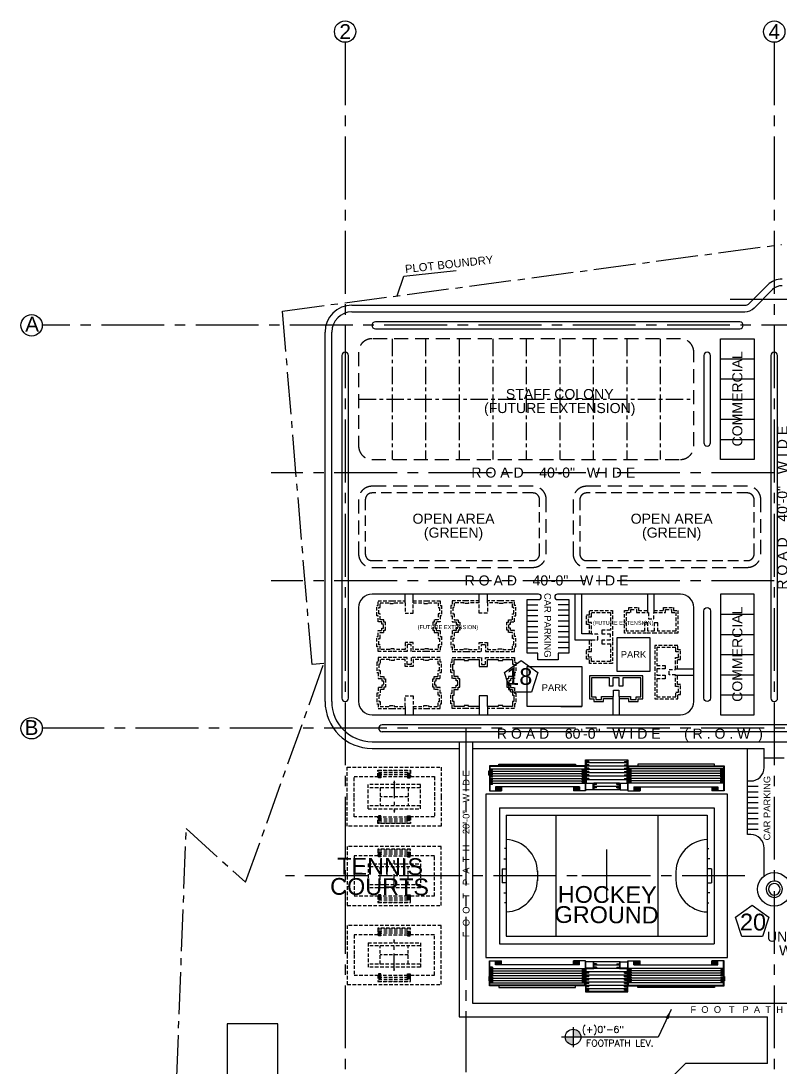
# Model space of a CAD drawing. Header units: inches. Extents: x -2144 to 56079, y -91149 to 36198.
# Drawn here: x -2142 to 11446, y 17478 to 36198 of the extents above; entities that cross this region are included whole.
import ezdxf
from ezdxf.enums import TextEntityAlignment as Align

# ---------------------------------------------------------------- set-up
doc = ezdxf.new("R2010")
doc.units = ezdxf.units.IN
doc.header["$LTSCALE"] = 250
doc.header["$MEASUREMENT"] = 0
for name, pattern in [('CENTER', [2, 1.25, -0.25, 0.25, -0.25]), ('CENTER2', [1.125, 0.75, -0.125, 0.125, -0.125]), ('HIDDEN', [0.375, 0.25, -0.125])]:
    doc.linetypes.add(name, pattern=pattern)
doc.layers.get('0').update_dxf_attribs({"linetype": 'CONTINUOUS'})
for name, color, linetype in [('BOUNDARY', 5, 'CENTER2'), ('BUILDING', 4, 'CONTINUOUS'), ('GRID', 8, 'CENTER2'), ('LEADER', 3, 'CONTINUOUS'), ('LEVEL', 7, 'CONTINUOUS'), ('PARKING', 9, 'CONTINUOUS'), ('PATH', 7, 'CONTINUOUS'), ('PLINTH', 7, 'CONTINUOUS'), ('PLOTS', 9, 'CENTER'), ('ROAD', 2, 'CONTINUOUS'), ('SEAL TEXT', 2, 'CONTINUOUS'), ('TRACK', 8, 'HIDDEN')]:
    doc.layers.add(name, color=color, linetype=linetype)
doc.styles.add('ARIAL', font='arial.ttf')
doc.styles.add('ROMANS', font='romans.shx')
doc.dimstyles.new('SCALE-1800', dxfattribs={"dimtxt": 180, "dimasz": 72, "dimexe": 144, "dimexo": 36, "dimgap": 36, "dimtad": 1, "dimdec": 3, "dimlunit": 4, "dimtxsty": 'ROMANS', "dimblk1": 'DOT', "dimblk2": 'DOT', "dimsah": 1, "dimcen": 6, "dimdle": 36, "dimclrd": 256, "dimclre": 256, "dimclrt": 3, "dimazin": 3, "dimtfac": 0.56, "dimtdec": 3, "dimtmove": 2, "dimatfit": 3, "dimfxl": 36, "dimtzin": 13, "dimlwd": -1, "dimlwe": -1})

# ---------------------------------------------------------------- blocks, each defined once
blk = doc.blocks.new('_DOT')
at = {"color": 0, "linetype": 'ByBlock'}
blk.add_line((-0.5, 0), (-1, 0), dxfattribs=at)
at = {"color": 0, "linetype": 'ByBlock', "const_width": 0.5}
blk.add_lwpolyline([(-0.25, 0, 1), (0.25, 0, 1)], format="xyb", close=True, dxfattribs=at)
blk = doc.blocks.new('HOCKEY GROUND')
at = {"layer": 'BUILDING', "color": 9}
for p, q in [((-1921, 1219, 0), (-1921, -1220, 0)), ((-1921, 1219, 0), (1921, 1219, 0)), ((1921, 1219, 0), (1921, -1220, 0)), ((-1798, 1082, 0), (-1798, -1083, 0)), ((-1798, 1082, 0), (1800, 1082, 0)), ((-913, 1082, 0), (-913, -1083, 0)), ((913, 1082, 0), (913, -1083, 0)), ((1800, 1082, 0), (1800, -1083, 0)), ((-1792, 486, 0), (-1828, 486, 0)), ((0, -413, 0), (0, 472, 0)), ((1794, 486, 0), (1830, 486, 0)), ((-1843, 306, 0), (-1792, 306, 0)), ((1845, 306, 0), (1794, 306, 0)), ((-1873, 126, 0), (-1873, -126, 0)), ((-1873, 126, 0), (-1792, 126, 0)), ((-1238, 89, 0), (-1238, -89, 0)), ((443, 0), (-443, 0)), ((1238, 89, 0), (1238, -89, 0)), ((1875, 126, 0), (1794, 126, 0)), ((1875, 126, 0), (1875, -126, 0)), ((-1828, -126, 0), (-1873, -126, 0)), ((-1792, -126, 0), (-1828, -126, 0)), ((1794, -126, 0), (1830, -126, 0)), ((1830, -126, 0), (1875, -126, 0)), ((-1843, -306, 0), (-1792, -306, 0)), ((1845, -306, 0), (1794, -306, 0)), ((-1792, -486, 0), (-1828, -486, 0)), ((1794, -486, 0), (1830, -486, 0)), ((-1798, -1083, 0), (1800, -1083, 0)), ((-1921, -1220, 0), (1921, -1220, 0))]:
    blk.add_line(p, q, dxfattribs=at)
for centre, radius, start, end in [((-1826, 60, 0), 588, 1.1645, 87.2238), ((1828, 58, 0), 590, 92.7337, 178.6246), ((-1826, -60, 0), 588, 272.7762, 358.8355), ((1828, -58, 0), 590, 181.3754, 267.2663)]:
    blk.add_arc(centre, radius, start, end, dxfattribs=at)
blk = doc.blocks.new('PAVLION')
at = {"layer": 'BUILDING', "color": 3}
for p, q in [((-2100, 21, 0), (-2091, 21, 0)), ((2100, 21, 0), (2091, 21, 0)), ((2091, -416, 0), (2091, 21, 0)), ((2100, -425, 0), (2100, 21, 0)), ((-389, -120, 0), (-380, -120, 0)), ((-389, -416, 0), (-389, -120, 0)), ((-380, -425, 0), (-380, -120, 0)), ((389, -120, 0), (380, -120, 0)), ((380, -425, 0), (380, -120, 0)), ((389, -416, 0), (389, -120, 0)), ((380, -425, 0), (2100, -425, 0)), ((389, -416, 0), (2091, -416, 0))]:
    blk.add_line(p, q, dxfattribs=at)
at = {"layer": 'BUILDING', "color": 7}
for p, q in [((-2091, 21, 0), (-1884, 21, 0)), ((-380, 21, 0), (-596, 21, 0)), ((-380, -120, 0), (-380, 21, 0)), ((231, 0), (-231, 0)), ((380, 21, 0), (596, 21, 0)), ((380, -120, 0), (380, 21, 0)), ((2091, 21, 0), (1884, 21, 0)), ((-2043, -96, 0), (-2091, -96, 0)), ((-2043, -108, 0), (-2091, -108, 0)), ((-2091, -120, 0), (-389, -120, 0)), ((-2043, -138, 0), (-2091, -138, 0)), ((-2043, -150, 0), (-2091, -150, 0)), ((-2091, -162, 0), (-389, -162, 0)), ((-2043, -180, 0), (-2091, -180, 0)), ((-2043, -96, 0), (-2043, -120, 0)), ((-2043, -138, 0), (-2043, -162, 0)), ((-2043, -180, 0), (-2043, -204, 0)), ((-488, -51, 0), (-1992, -51, 0)), ((-437, -138, 0), (-437, -162, 0)), ((-437, -138, 0), (-389, -138, 0)), ((-437, -150, 0), (-389, -150, 0)), ((-437, -180, 0), (-437, -204, 0)), ((-437, -180, 0), (-389, -180, 0)), ((369, -180), (-369, -180)), ((-321, -204), (-321, -180)), ((-183, -36), (-231, -36)), ((-183, -48), (-231, -48)), ((231, -60), (-231, -60)), ((-183, -96, 0), (-231, -96, 0)), ((-183, -108, 0), (-231, -108, 0)), ((231, -120), (-231, -120)), ((-183, -36), (-183, -60)), ((-183, -96, 0), (-183, -120, 0)), ((183, -36), (231, -36)), ((183, -36), (183, -60)), ((183, -48), (231, -48)), ((183, -96, 0), (231, -96, 0)), ((183, -96, 0), (183, -120, 0)), ((183, -108, 0), (231, -108, 0)), ((321, -204), (321, -180)), ((2091, -120, 0), (389, -120, 0)), ((437, -138, 0), (389, -138, 0)), ((437, -150, 0), (389, -150, 0)), ((2091, -162, 0), (389, -162, 0)), ((437, -180, 0), (389, -180, 0)), ((437, -138, 0), (437, -162, 0)), ((437, -180, 0), (437, -204, 0)), ((488, -51, 0), (1992, -51, 0)), ((2043, -138, 0), (2043, -162, 0)), ((2043, -138, 0), (2091, -138, 0)), ((2043, -150, 0), (2091, -150, 0)), ((2043, -180, 0), (2043, -204, 0)), ((2043, -180, 0), (2091, -180, 0)), ((-2043, -192, 0), (-2091, -192, 0)), ((-2091, -204, 0), (-389, -204, 0)), ((-2043, -222, 0), (-2091, -222, 0)), ((-2043, -234, 0), (-2091, -234, 0)), ((-2091, -246, 0), (-389, -246, 0)), ((-2043, -264, 0), (-2091, -264, 0)), ((-2043, -276, 0), (-2091, -276, 0)), ((-2091, -288, 0), (-389, -288, 0)), ((-2043, -306, 0), (-2091, -306, 0)), ((-2043, -318, 0), (-2091, -318, 0)), ((-2091, -330, 0), (-389, -330, 0)), ((-2043, -348, 0), (-2091, -348, 0)), ((-2043, -360, 0), (-2091, -360, 0)), ((-2091, -372, 0), (-389, -372, 0)), ((-2043, -222, 0), (-2043, -246, 0)), ((-2043, -264, 0), (-2043, -288, 0)), ((-2043, -306, 0), (-2043, -330, 0)), ((-2043, -348, 0), (-2043, -372, 0)), ((-437, -192, 0), (-389, -192, 0)), ((-437, -222, 0), (-437, -246, 0)), ((-437, -222, 0), (-389, -222, 0)), ((-437, -234, 0), (-389, -234, 0)), ((-437, -264, 0), (-437, -288, 0)), ((-437, -264, 0), (-389, -264, 0)), ((-437, -276, 0), (-389, -276, 0)), ((-437, -306, 0), (-437, -330, 0)), ((-437, -306, 0), (-389, -306, 0)), ((-437, -318, 0), (-389, -318, 0)), ((-437, -348, 0), (-437, -372, 0)), ((-437, -348, 0), (-389, -348, 0)), ((-437, -360, 0), (-389, -360, 0)), ((-321, -192), (-369, -192)), ((-321, -204), (-369, -204)), ((369, -240), (-369, -240)), ((-321, -252), (-369, -252)), ((-321, -264), (-369, -264)), ((369, -300), (-369, -300)), ((-321, -312), (-369, -312)), ((-321, -324), (-369, -324)), ((369, -360), (-369, -360)), ((-321, -372), (-369, -372)), ((-321, -264), (-321, -240)), ((-321, -324), (-321, -300)), ((-321, -384), (-321, -360)), ((321, -192), (369, -192)), ((321, -204), (369, -204)), ((321, -264), (321, -240)), ((321, -252), (369, -252)), ((321, -264), (369, -264)), ((321, -324), (321, -300)), ((321, -312), (369, -312)), ((321, -324), (369, -324)), ((321, -384), (321, -360)), ((321, -372), (369, -372)), ((437, -192, 0), (389, -192, 0)), ((2091, -204, 0), (389, -204, 0)), ((437, -222, 0), (389, -222, 0)), ((437, -234, 0), (389, -234, 0)), ((2091, -246, 0), (389, -246, 0)), ((437, -264, 0), (389, -264, 0)), ((437, -276, 0), (389, -276, 0)), ((2091, -288, 0), (389, -288, 0)), ((437, -306, 0), (389, -306, 0)), ((437, -318, 0), (389, -318, 0)), ((2091, -330, 0), (389, -330, 0)), ((437, -348, 0), (389, -348, 0)), ((437, -360, 0), (389, -360, 0)), ((2091, -372, 0), (389, -372, 0)), ((437, -222, 0), (437, -246, 0)), ((437, -264, 0), (437, -288, 0)), ((437, -306, 0), (437, -330, 0)), ((437, -348, 0), (437, -372, 0)), ((2043, -192, 0), (2091, -192, 0)), ((2043, -222, 0), (2043, -246, 0)), ((2043, -222, 0), (2091, -222, 0)), ((2043, -234, 0), (2091, -234, 0)), ((2043, -264, 0), (2043, -288, 0)), ((2043, -264, 0), (2091, -264, 0)), ((2043, -276, 0), (2091, -276, 0)), ((2043, -306, 0), (2043, -330, 0)), ((2043, -306, 0), (2091, -306, 0)), ((2043, -318, 0), (2091, -318, 0)), ((2043, -348, 0), (2043, -372, 0)), ((2043, -348, 0), (2091, -348, 0)), ((2043, -360, 0), (2091, -360, 0)), ((-321, -384), (-369, -384)), ((369, -420), (-369, -420)), ((-321, -432), (-369, -432)), ((-321, -444), (-369, -444)), ((369, -480), (-369, -480)), ((-321, -492), (-369, -492)), ((-321, -504), (-369, -504)), ((-321, -444), (-321, -420)), ((-321, -504), (-321, -480)), ((321, -384), (369, -384)), ((321, -444), (321, -420)), ((321, -432), (369, -432)), ((321, -444), (369, -444)), ((321, -504), (321, -480)), ((321, -492), (369, -492)), ((321, -504), (369, -504))]:
    blk.add_line(p, q, dxfattribs=at)
at = {"layer": 'BUILDING', "color": 9}
for p, q in [((-1992, -51, 0), (-1992, 21, 0)), ((-1980, -51, 0), (-1980, 21, 0)), ((-1968, -51, 0), (-1968, 21, 0)), ((-1968, -51, 0), (-1968, 21, 0)), ((-1956, -51, 0), (-1956, 21, 0)), ((-1944, -51, 0), (-1944, 21, 0)), ((-1932, -51, 0), (-1932, 21, 0)), ((-1920, -51, 0), (-1920, 21, 0)), ((-1908, -51, 0), (-1908, 21, 0)), ((-1896, -51, 0), (-1896, 21, 0)), ((-1884, -51, 0), (-1884, 21, 0)), ((-596, -51, 0), (-596, 21, 0)), ((-584, -51, 0), (-584, 21, 0)), ((-572, -51, 0), (-572, 21, 0)), ((-560, -51, 0), (-560, 21, 0)), ((-548, -51, 0), (-548, 21, 0)), ((-536, -51, 0), (-536, 21, 0)), ((-524, -51, 0), (-524, 21, 0)), ((-512, -51, 0), (-512, 21, 0)), ((-500, -51, 0), (-500, 21, 0)), ((-488, -51, 0), (-488, 21, 0)), ((488, -51, 0), (488, 21, 0)), ((500, -51, 0), (500, 21, 0)), ((512, -51, 0), (512, 21, 0)), ((524, -51, 0), (524, 21, 0)), ((536, -51, 0), (536, 21, 0)), ((548, -51, 0), (548, 21, 0)), ((560, -51, 0), (560, 21, 0)), ((572, -51, 0), (572, 21, 0)), ((584, -51, 0), (584, 21, 0)), ((596, -51, 0), (596, 21, 0)), ((1884, -51, 0), (1884, 21, 0)), ((1896, -51, 0), (1896, 21, 0)), ((1908, -51, 0), (1908, 21, 0)), ((1920, -51, 0), (1920, 21, 0)), ((1932, -51, 0), (1932, 21, 0)), ((1944, -51, 0), (1944, 21, 0)), ((1956, -51, 0), (1956, 21, 0)), ((1968, -51, 0), (1968, 21, 0)), ((1968, -51, 0), (1968, 21, 0)), ((1980, -51, 0), (1980, 21, 0)), ((1992, -51, 0), (1992, 21, 0))]:
    blk.add_line(p, q, dxfattribs=at)
at = {"layer": 'BUILDING', "color": 2}
for p, q in [((-2109, -263, 0), (-2100, -263, 0)), ((-2109, -263, 0), (-2109, -341, 0)), ((-2109, -341, 0), (-2100, -341, 0)), ((2109, -263, 0), (2100, -263, 0)), ((2109, -341, 0), (2100, -341, 0)), ((2109, -263, 0), (2109, -341, 0))]:
    blk.add_line(p, q, dxfattribs=at)
at = {"layer": 'BUILDING', "color": 3, "elevation": 0}
for points in [[(-380, -425), (-2100, -425), (-2100, 21)], [(-389, -416), (-2091, -416), (-2091, 21)], [(-378, -111), (-378, -372)], [(378, -416), (378, -111)]]:
    blk.add_lwpolyline(points, dxfattribs=at)
at = {"layer": 'BUILDING', "color": 9, "const_width": 1.5, "elevation": 0}
for points in [[(-2091, 18), (-1881, 18)], [(-383, -120), (-383, 18), (-599, 18)], [(383, -120), (383, 18), (599, 18)], [(2091, 18), (1881, 18)], [(-599, -48), (-485, -48), (-485, -54), (-1995, -54), (-1995, -48), (-1881, -48)], [(-231, -3), (231, -3)], [(599, -48), (485, -48), (485, -54), (1995, -54), (1995, -48), (1881, -48)]]:
    blk.add_lwpolyline(points, dxfattribs=at)
at = {"layer": 'BUILDING', "color": 3, "elevation": 0}
blk.add_lwpolyline([(369, -527), (-369, -527), (-369, -120), (-231, -120), (-231, 0), (-240, 0), (-240, -111), (-378, -111), (-378, -536), (378, -536), (378, -111), (240, -111), (240, 0), (231, 0), (231, -120), (369, -120)], close=True, dxfattribs=at)
at = {"layer": 'BUILDING', "color": 2, "elevation": 0}
for points in [[(-240, 0), (-378, 0), (-378, -111)], [(240, 0), (378, 0), (378, -111)]]:
    blk.add_lwpolyline(points, dxfattribs=at)
at = {"layer": 'BUILDING', "color": 6, "elevation": 0}
for points in [[(-1931, -425), (-1931, -458), (-559, -458), (-559, -425)], [(1930, -425), (1930, -458), (558, -458), (558, -425)]]:
    blk.add_lwpolyline(points, dxfattribs=at)
blk = doc.blocks.new('TENNIS COURT')
for p, q in [((-360, 548), (-360, 1132)), ((-162, 1308), (-162, 372)), ((162, 1308), (162, 372)), ((360, 548), (360, 1132)), ((-360, 1123), (-468, 1123)), ((-468, 557), (-468, 1123)), ((-432, 557), (-432, 1123)), ((-422, 1080), (-422, 1123)), ((-396, 1080), (-396, 1123)), ((-396, 1080), (-396, 1123)), ((-396, 557), (-396, 1123)), ((-386, 1080), (-386, 1123)), ((-360, 1080), (-360, 1123)), ((-360, 1080), (-360, 1123)), ((-350, 1080), (-350, 1123)), ((0, 1092), (0, 588)), ((350, 1080), (350, 1123)), ((360, 1080), (360, 1123)), ((360, 1123), (468, 1123)), ((360, 1080), (360, 1123)), ((386, 1080), (386, 1123)), ((396, 1080), (396, 1123)), ((396, 1080), (396, 1123)), ((396, 557), (396, 1123)), ((422, 1080), (422, 1123)), ((432, 557), (432, 1123)), ((468, 557), (468, 1123)), ((-422, 600), (-422, 557)), ((-396, 600), (-396, 557)), ((-396, 600), (-396, 557)), ((-386, 600), (-386, 557)), ((-360, 600), (-360, 557)), ((-360, 600), (-360, 557)), ((-350, 600), (-350, 557)), ((350, 600), (350, 557)), ((360, 600), (360, 557)), ((360, 600), (360, 557)), ((386, 600), (386, 557)), ((396, 600), (396, 557)), ((396, 600), (396, 557)), ((422, 600), (422, 557)), ((-360, 557), (-468, 557)), ((360, 557), (468, 557)), ((-216, 372), (216, 372))]:
    blk.add_line(p, q)
for points in [[(0, 1680), (-528, 1680), (-528, 0), (0, 0), (528, 0), (528, 1680), (0, 1680)], [(0, 120), (360, 120), (360, 548), (477, 548), (477, 1132), (360, 1132), (360, 1560), (0, 1560), (-360, 1560), (-360, 1132), (-477, 1132), (-477, 548), (-360, 548), (-360, 120), (0, 120)], [(-216, 372), (-216, 1308), (216, 1308), (216, 372)], [(-432, 1080), (-412, 1080), (-412, 1123)], [(-396, 1080), (-376, 1080), (-376, 1123)], [(-360, 1080), (-340, 1080), (-340, 1123), (-360, 1123)], [(162, 1092), (-162, 1092)], [(360, 1080), (340, 1080), (340, 1123), (360, 1123)], [(396, 1080), (376, 1080), (376, 1123)], [(432, 1080), (412, 1080), (412, 1123)], [(-432, 600), (-412, 600), (-412, 557)], [(-396, 600), (-376, 600), (-376, 557)], [(-360, 600), (-340, 600), (-340, 557), (-360, 557)], [(162, 588), (-162, 588)], [(360, 600), (340, 600), (340, 557), (360, 557)], [(396, 600), (376, 600), (376, 557)], [(432, 600), (412, 600), (412, 557)]]:
    blk.add_lwpolyline(points)
at = {"linetype": 'CENTER'}
blk.add_lwpolyline([(285, 840), (-280, 840)], dxfattribs=at)
for points in [[(-247, 840, 1), (-257, 840, 1)], [(247, 840, -1), (257, 840, -1)]]:
    blk.add_lwpolyline(points, format="xyb", close=True)

msp = doc.modelspace()

# ---------------------------------------------------------------- hatches: boundary and pattern name
at = {"layer": 'LEVEL'}
h = msp.add_hatch(color=256, dxfattribs=at)
h.paths.add_polyline_path([(7880, 18015, 0.414214), (7741, 18154), (7741, 18015)])
h.paths.add_polyline_path([(7741, 18015), (7602, 18015, 0.414214), (7741, 17877)])

# ---------------------------------------------------------------- linework, layer by layer
at = {"layer": 'BOUNDARY', "ltscale": 4}
for p, q in [((2540, 31005), (11473, 32198)), ((3068, 24679), (2540, 31005)), ((1880, 20785), (3280, 24699)), ((3280, 24699), (3068, 24679)), ((0, 439), (817, 21746)), ((817, 21746), (1880, 20785))]:
    msp.add_line(p, q, dxfattribs=at)
at = {"layer": 'BUILDING', "color": 7}
for p, q in [((10382, 30151), (10982, 30151)), ((10382, 29791), (10982, 29791)), ((10382, 29431), (10982, 29431)), ((10382, 29071), (10982, 29071)), ((10382, 28711), (10982, 28711)), ((10382, 25580), (10982, 25580)), ((10382, 25220), (10982, 25220)), ((10382, 24860), (10982, 24860)), ((10382, 24500), (10982, 24500)), ((10382, 24140), (10982, 24140))]:
    msp.add_line(p, q, dxfattribs=at)
at = {"layer": 'BUILDING'}
for points in [[(10982, 30511), (10982, 28351), (10382, 28351), (10382, 30511)], [(10982, 23780), (10982, 25940), (10382, 25940), (10382, 23780)]]:
    msp.add_lwpolyline(points, close=True, dxfattribs=at)
at = {"layer": 'BUILDING', "color": 9, "linetype": 'HIDDEN', "lineweight": -3}
for points in [[(5327, 24950), (5153, 24950), (5153, 24965), (5072, 24965), (5072, 24950), (4878, 24950), (4878, 25075), (4734, 25075), (4734, 24950), (4541, 24950), (4541, 24965), (4460, 24965), (4460, 24950), (4286, 24950), (4286, 25034), (4262, 25034), (4262, 25148), (4286, 25148), (4286, 25253), (4356, 25253), (4356, 25295), (4383, 25295), (4383, 25442), (4356, 25442), (4356, 25484), (4286, 25484), (4286, 25589), (4262, 25589), (4262, 25703), (4286, 25703), (4286, 25787), (4460, 25787), (4460, 25772), (4541, 25772), (4541, 25787), (4734, 25787), (4734, 25598), (4878, 25598), (4878, 25787), (5072, 25787), (5072, 25772), (5153, 25772), (5153, 25787), (5327, 25787), (5327, 25703), (5351, 25703), (5351, 25589), (5327, 25589), (5327, 25484), (5256, 25484), (5256, 25442), (5229, 25442), (5229, 25295), (5256, 25295), (5256, 25253), (5327, 25253), (5327, 25148), (5351, 25148), (5351, 25034), (5327, 25034)], [(5615, 24950), (5789, 24950), (5789, 24965), (5870, 24965), (5870, 24950), (6063, 24950), (6063, 25075), (6207, 25075), (6207, 24950), (6401, 24950), (6401, 24965), (6482, 24965), (6482, 24950), (6656, 24950), (6656, 25034), (6680, 25034), (6680, 25148), (6656, 25148), (6656, 25253), (6585, 25253), (6585, 25295), (6558, 25295), (6558, 25442), (6585, 25442), (6585, 25484), (6656, 25484), (6656, 25589), (6680, 25589), (6680, 25703), (6656, 25703), (6656, 25787), (6482, 25787), (6482, 25772), (6401, 25772), (6401, 25787), (6207, 25787), (6207, 25598), (6063, 25598), (6063, 25787), (5870, 25787), (5870, 25772), (5789, 25772), (5789, 25787), (5615, 25787), (5615, 25703), (5591, 25703), (5591, 25589), (5615, 25589), (5615, 25484), (5685, 25484), (5685, 25442), (5712, 25442), (5712, 25295), (5685, 25295), (5685, 25253), (5615, 25253), (5615, 25148), (5591, 25148), (5591, 25034), (5615, 25034)], [(8696, 25615), (8774, 25615), (8774, 25667), (8876, 25667), (8876, 25612), (9089, 25612), (9089, 25498), (9185, 25498), (9185, 25612), (9398, 25612), (9398, 25667), (9500, 25667), (9500, 25615), (9578, 25615), (9578, 25276), (9257, 25276), (9257, 25429), (9194, 25429), (9194, 25279), (9080, 25279), (9080, 25429), (9017, 25429), (9017, 25276), (8696, 25276)], [(8069, 24733), (8069, 24811), (8016, 24811), (8016, 24913), (8072, 24913), (8072, 25126), (8186, 25126), (8186, 25222), (8072, 25222), (8072, 25435), (8016, 25435), (8016, 25537), (8069, 25537), (8069, 25615), (8408, 25615), (8408, 25294), (8255, 25294), (8255, 25231), (8405, 25231), (8405, 25117), (8255, 25117), (8255, 25054), (8408, 25054), (8408, 24733)], [(9578, 24106), (9578, 24184), (9630, 24184), (9630, 24286), (9575, 24286), (9575, 24499), (9461, 24499), (9461, 24595), (9575, 24595), (9575, 24808), (9630, 24808), (9630, 24910), (9578, 24910), (9578, 24988), (9239, 24988), (9239, 24667), (9392, 24667), (9392, 24604), (9242, 24604), (9242, 24490), (9392, 24490), (9392, 24427), (9239, 24427), (9239, 24106)], [(5327, 24770), (5153, 24770), (5153, 24755), (5072, 24755), (5072, 24770), (4878, 24770), (4878, 24646), (4734, 24646), (4734, 24770), (4541, 24770), (4541, 24755), (4460, 24755), (4460, 24770), (4286, 24770), (4286, 24686), (4262, 24686), (4262, 24572), (4286, 24572), (4286, 24467), (4356, 24467), (4356, 24425), (4383, 24425), (4383, 24278), (4356, 24278), (4356, 24236), (4286, 24236), (4286, 24131), (4262, 24131), (4262, 24017), (4286, 24017), (4286, 23933), (4460, 23933), (4460, 23948), (4541, 23948), (4541, 23933), (4734, 23933), (4734, 24122), (4878, 24122), (4878, 23933), (5072, 23933), (5072, 23948), (5153, 23948), (5153, 23933), (5327, 23933), (5327, 24017), (5351, 24017), (5351, 24131), (5327, 24131), (5327, 24236), (5256, 24236), (5256, 24278), (5229, 24278), (5229, 24425), (5256, 24425), (5256, 24467), (5327, 24467), (5327, 24572), (5351, 24572), (5351, 24686), (5327, 24686)]]:
    msp.add_lwpolyline(points, close=True, dxfattribs=at)
at = {"layer": 'BUILDING', "lineweight": -3}
for points in [[(5615, 24770), (5789, 24770), (5789, 24755), (5870, 24755), (5870, 24770), (6063, 24770), (6063, 24646), (6207, 24646), (6207, 24770), (6401, 24770), (6401, 24755), (6482, 24755), (6482, 24770), (6656, 24770), (6656, 24686), (6680, 24686), (6680, 24572), (6656, 24572), (6656, 24467), (6585, 24467), (6585, 24425), (6558, 24425), (6558, 24278), (6585, 24278), (6585, 24236), (6656, 24236), (6656, 24131), (6680, 24131), (6680, 24017), (6656, 24017), (6656, 23933), (6482, 23933), (6482, 23948), (6401, 23948), (6401, 23933), (6207, 23933), (6207, 24122), (6063, 24122), (6063, 23933), (5870, 23933), (5870, 23948), (5789, 23948), (5789, 23933), (5615, 23933), (5615, 24017), (5591, 24017), (5591, 24131), (5615, 24131), (5615, 24236), (5685, 24236), (5685, 24278), (5712, 24278), (5712, 24425), (5685, 24425), (5685, 24467), (5615, 24467), (5615, 24572), (5591, 24572), (5591, 24686), (5615, 24686)], [(8069, 24106), (8147, 24106), (8147, 24053), (8249, 24053), (8249, 24109), (8462, 24109), (8462, 24223), (8558, 24223), (8558, 24109), (8771, 24109), (8771, 24053), (8873, 24053), (8873, 24106), (8951, 24106), (8951, 24445), (8630, 24445), (8630, 24292), (8567, 24292), (8567, 24442), (8453, 24442), (8453, 24292), (8390, 24292), (8390, 24445), (8069, 24445)]]:
    msp.add_lwpolyline(points, close=True, dxfattribs=at)
at = {"layer": 'BUILDING', "color": 2}
msp.add_lwpolyline([(6182, 19441), (10504, 19441), (10504, 22360), (6182, 22360)], close=True, dxfattribs=at)
at = {"layer": 'BUILDING', "color": 6}
msp.add_lwpolyline([(1550, 16700), (2457, 16700), (2457, 18252), (1550, 18252)], close=True, dxfattribs=at)
at = {"layer": 'BUILDING'}
msp.add_circle((11342, 20660), 300, dxfattribs=at)
msp.add_arc((11342, 20660), 104, 2.8172, 2.4915, dxfattribs=at)
at = {"layer": 'GRID', "ltscale": 6}
for p, q in [((3661, 35816), (3661, -1350)), ((11342, 35816), (11342, -1350)), ((10553, 31220), (18051, 31220)), ((12236, 30751), (-1761, 30751)), ((11342, 28111), (2336, 28111)), ((11342, 26180), (2336, 26180)), ((39846, 23540), (-1761, 23540)), ((5822, 23540), (5822, 17385)), ((10816, 20900), (2596, 20900))]:
    msp.add_line(p, q, dxfattribs=at)
at = {"layer": 'LEADER'}
for points in [[(6629, 24188), (6516, 24536), (6812, 24751), (7108, 24536), (6995, 24188)], [(10764, 19815), (10651, 20163), (10947, 20378), (11243, 20163), (11130, 19815)]]:
    msp.add_lwpolyline(points, close=True, dxfattribs=at)
at = {"layer": 'LEVEL'}
msp.add_line((7741, 18194), (7741, 17837), dxfattribs=at)
msp.add_circle((7741, 18015), 139, dxfattribs=at)
at = {"layer": 'PARKING'}
for p, q in [((6920, 25748), (7112, 25748)), ((6920, 25652), (7112, 25652)), ((7664, 25748), (7472, 25748)), ((7664, 25652), (7472, 25652)), ((6920, 25556), (7112, 25556)), ((6920, 25460), (7112, 25460)), ((7664, 25556), (7472, 25556)), ((7664, 25460), (7472, 25460)), ((6920, 25364), (7112, 25364)), ((7664, 25364), (7472, 25364)), ((6920, 25268), (7112, 25268)), ((6920, 25172), (7112, 25172)), ((7664, 25268), (7472, 25268)), ((7664, 25172), (7472, 25172)), ((6920, 25076), (7112, 25076)), ((6920, 24980), (7112, 24980)), ((7664, 25076), (7472, 25076)), ((7664, 24980), (7472, 24980)), ((10862, 22502), (11054, 22502)), ((10862, 22406), (11054, 22406)), ((10862, 22310), (11054, 22310)), ((10862, 22214), (11054, 22214)), ((10862, 22118), (11054, 22118)), ((10862, 22022), (11054, 22022)), ((10862, 21926), (11054, 21926)), ((10862, 21830), (11054, 21830)), ((10862, 21734), (11054, 21734))]:
    msp.add_line(p, q, dxfattribs=at)
at = {"layer": 'PATH'}
for p, q in [((10899, 31146), (11228, 31475)), ((3782, 31111), (10814, 31111)), ((3302, 24020), (3302, 30631)), ((7776, 25118), (7776, 25940)), ((7896, 25229), (7896, 25940)), ((7520, 23933), (7896, 23933)), ((5702, 23300), (5702, 18380)), ((5942, 23300), (5942, 18620)), ((4142, 23180), (5702, 23180)), ((5942, 23180), (11162, 23180)), ((11162, 23009), (11522, 23009)), ((5942, 18620), (16682, 18620)), ((5702, 18380), (11222, 18380)), ((11222, 17540), (11222, 18380))]:
    msp.add_line(p, q, dxfattribs=at)
at = {"layer": 'PATH', "color": 8, "linetype": 'HIDDEN', "ltscale": 3}
for points in [[(4142, 26540), (7022, 26540, 0.414214), (7142, 26660), (7142, 27631, 0.414214), (7022, 27751), (4142, 27751, 0.414214), (4022, 27631), (4022, 26660, 0.414214)], [(10862, 27751), (7982, 27751, 0.414214), (7862, 27631), (7862, 26660, 0.414214), (7982, 26540), (10862, 26540, 0.414214), (10982, 26660), (10982, 27631, 0.414214)]]:
    msp.add_lwpolyline(points, format="xyb", close=True, dxfattribs=at)
at = {"layer": 'PATH'}
for points in [[(8523, 24560), (9123, 24560), (9123, 25160), (8523, 25160)], [(6920, 24644), (7640, 24644), (7640, 24644), (7896, 24644), (7896, 23933), (6920, 23933)]]:
    msp.add_lwpolyline(points, close=True, dxfattribs=at)
for points in [[(11162, 20900), (11162, 21398, 0.414214), (10922, 21638), (10862, 21638), (10862, 23180)], [(10862, 22598), (10922, 22598, 0.414214), (11162, 22838), (11162, 23180)]]:
    msp.add_lwpolyline(points, format="xyb", dxfattribs=at)
msp.add_lwpolyline([(11222, 17540), (9751, 17540), (7502, 15291), (7502, 12110), (9751, 9860), (11342, 9860)], dxfattribs=at)
for centre, radius, start, end in [((11482, 31220), 360, 90, 135), ((3782, 30631), 480, 90, 180), ((10814, 31231), 120, 270, 315), ((4142, 24020), 840, 180, 270), ((11342, 20660), 146, 2.8172, 2.4915)]:
    msp.add_arc(centre, radius, start, end, dxfattribs=at)
at = {"layer": 'PLINTH', "lineweight": -3}
for p, q in [((4734, 25787), (4734, 25940)), ((4878, 25787), (4878, 25940)), ((6063, 25787), (6063, 25940)), ((6207, 25787), (6207, 25940)), ((4734, 23933), (4734, 23780)), ((4878, 23933), (4878, 23780)), ((6063, 23933), (6063, 23780)), ((6207, 23933), (6207, 23780))]:
    msp.add_line(p, q, dxfattribs=at)
at = {"layer": 'PLINTH'}
for p, q in [((9081, 25612), (9081, 25940)), ((9192, 25612), (9192, 25940)), ((8072, 25118), (7776, 25118)), ((8072, 25229), (7896, 25229)), ((9575, 24602), (9902, 24602)), ((9575, 24491), (9902, 24491)), ((8454, 24109), (8454, 23780)), ((8565, 24109), (8565, 23780))]:
    msp.add_line(p, q, dxfattribs=at)
at = {"layer": 'PLINTH', "color": 8, "linetype": 'HIDDEN', "lineweight": -3}
for points in [[(4878, 25823), (5108, 25823), (5108, 25823), (5117, 25823), (5117, 25823), (5363, 25823), (5363, 25739), (5387, 25739), (5387, 25553), (5363, 25553), (5363, 25448), (5292, 25448), (5292, 25406), (5265, 25406), (5265, 25331), (5292, 25331), (5292, 25289), (5363, 25289), (5363, 25184), (5387, 25184), (5387, 24998), (5363, 24998), (5363, 24914), (5117, 24914), (5117, 24914), (5108, 24914), (5108, 24914), (4842, 24914), (4842, 25039), (4770, 25039), (4770, 24914), (4505, 24914), (4505, 24914), (4496, 24914), (4496, 24914), (4250, 24914), (4250, 24998), (4226, 24998), (4226, 25184), (4250, 25184), (4250, 25289), (4320, 25289), (4320, 25331), (4347, 25331), (4347, 25406), (4320, 25406), (4320, 25448), (4250, 25448), (4250, 25553), (4226, 25553), (4226, 25739), (4250, 25739), (4250, 25823), (4496, 25823), (4496, 25823), (4505, 25823), (4505, 25823), (4734, 25823)], [(6063, 25823), (5834, 25823), (5834, 25823), (5825, 25823), (5825, 25823), (5579, 25823), (5579, 25739), (5555, 25739), (5555, 25553), (5579, 25553), (5579, 25448), (5649, 25448), (5649, 25406), (5676, 25406), (5676, 25331), (5649, 25331), (5649, 25289), (5579, 25289), (5579, 25184), (5555, 25184), (5555, 24998), (5579, 24998), (5579, 24914), (5825, 24914), (5825, 24914), (5834, 24914), (5834, 24914), (6099, 24914), (6099, 25039), (6171, 25039), (6171, 24914), (6437, 24914), (6437, 24914), (6446, 24914), (6446, 24914), (6692, 24914), (6692, 24998), (6716, 24998), (6716, 25184), (6692, 25184), (6692, 25289), (6621, 25289), (6621, 25331), (6594, 25331), (6594, 25406), (6621, 25406), (6621, 25448), (6692, 25448), (6692, 25553), (6716, 25553), (6716, 25739), (6692, 25739), (6692, 25823), (6446, 25823), (6446, 25823), (6437, 25823), (6437, 25823), (6207, 25823)], [(8036, 25229), (8036, 25399), (7980, 25399), (7980, 25573), (8033, 25573), (8033, 25651), (8444, 25651), (8444, 25258), (8444, 25258), (8444, 25090), (8444, 25090), (8444, 24697), (8033, 24697), (8033, 24775), (7980, 24775), (7980, 24949), (8036, 24949), (8036, 25118)], [(9192, 25648), (9362, 25648), (9362, 25703), (9536, 25703), (9536, 25651), (9614, 25651), (9614, 25240), (9221, 25240), (9221, 25240), (9053, 25240), (9053, 25240), (8660, 25240), (8660, 25651), (8738, 25651), (8738, 25703), (8912, 25703), (8912, 25648), (9081, 25648)], [(9611, 24602), (9611, 24772), (9666, 24772), (9666, 24946), (9614, 24946), (9614, 25024), (9203, 25024), (9203, 24631), (9203, 24631), (9203, 24463), (9203, 24463), (9203, 24070), (9614, 24070), (9614, 24148), (9666, 24148), (9666, 24322), (9611, 24322), (9611, 24491)], [(4878, 23897), (5108, 23897), (5108, 23897), (5117, 23897), (5117, 23897), (5363, 23897), (5363, 23981), (5387, 23981), (5387, 24167), (5363, 24167), (5363, 24272), (5292, 24272), (5292, 24314), (5265, 24314), (5265, 24389), (5292, 24389), (5292, 24431), (5363, 24431), (5363, 24536), (5387, 24536), (5387, 24722), (5363, 24722), (5363, 24806), (5117, 24806), (5117, 24806), (5108, 24806), (5108, 24806), (4842, 24806), (4842, 24682), (4770, 24682), (4770, 24806), (4505, 24806), (4505, 24806), (4496, 24806), (4496, 24806), (4250, 24806), (4250, 24722), (4226, 24722), (4226, 24536), (4250, 24536), (4250, 24431), (4320, 24431), (4320, 24389), (4347, 24389), (4347, 24314), (4320, 24314), (4320, 24272), (4250, 24272), (4250, 24167), (4226, 24167), (4226, 23981), (4250, 23981), (4250, 23897), (4496, 23897), (4496, 23897), (4505, 23897), (4505, 23897), (4734, 23897)], [(6063, 23897), (5834, 23897), (5834, 23897), (5825, 23897), (5825, 23897), (5579, 23897), (5579, 23981), (5555, 23981), (5555, 24167), (5579, 24167), (5579, 24272), (5649, 24272), (5649, 24314), (5676, 24314), (5676, 24389), (5649, 24389), (5649, 24431), (5579, 24431), (5579, 24536), (5555, 24536), (5555, 24722), (5579, 24722), (5579, 24806), (5825, 24806), (5825, 24806), (5834, 24806), (5834, 24806), (6099, 24806), (6099, 24682), (6171, 24682), (6171, 24806), (6437, 24806), (6437, 24806), (6446, 24806), (6446, 24806), (6692, 24806), (6692, 24722), (6716, 24722), (6716, 24536), (6692, 24536), (6692, 24431), (6621, 24431), (6621, 24389), (6594, 24389), (6594, 24314), (6621, 24314), (6621, 24272), (6692, 24272), (6692, 24167), (6716, 24167), (6716, 23981), (6692, 23981), (6692, 23897), (6446, 23897), (6446, 23897), (6437, 23897), (6437, 23897), (6207, 23897)]]:
    msp.add_lwpolyline(points, dxfattribs=at)
at = {"layer": 'PLINTH', "lineweight": -3}
msp.add_lwpolyline([(8565, 24073), (8735, 24073), (8735, 24017), (8909, 24017), (8909, 24070), (8987, 24070), (8987, 24481), (8594, 24481), (8594, 24481), (8426, 24481), (8426, 24481), (8033, 24481), (8033, 24070), (8111, 24070), (8111, 24017), (8285, 24017), (8285, 24073), (8454, 24073)], dxfattribs=at)
at = {"layer": 'PLOTS'}
for p, q in [((4502, 30511), (4502, 28351)), ((5102, 30511), (5102, 28351)), ((5702, 30511), (5702, 28351)), ((6302, 30511), (6302, 28351)), ((6902, 30511), (6902, 28351)), ((7502, 30511), (7502, 28351)), ((8102, 30511), (8102, 28351)), ((8702, 30511), (8702, 28351)), ((9302, 30511), (9302, 28351)), ((3902, 29431), (9902, 29431))]:
    msp.add_line(p, q, dxfattribs=at)
at = {"layer": 'ROAD'}
for p, q in [((10984, 31061), (11313, 31390)), ((3782, 30991), (10814, 30991)), ((3422, 24020), (3422, 30631)), ((21782, 23600), (4322, 23600)), ((21782, 23480), (4322, 23480)), ((4142, 23300), (11342, 23300)), ((11342, 23300), (12422, 23300))]:
    msp.add_line(p, q, dxfattribs=at)
for points in [[(10725, 30691, 1), (10725, 30811), (4202, 30811, 1), (4202, 30691)], [(3721, 30211, 1), (3601, 30211), (3602, 24080, 1), (3722, 24080)], [(10202, 30211, 1), (10082, 30211), (10082, 28651, 1), (10202, 28651)], [(11401, 30211, 1), (11281, 30211), (11282, 24080, 1), (11402, 24080)], [(10202, 24080, -1), (10082, 24080), (10082, 25640, -1), (10202, 25640)]]:
    msp.add_lwpolyline(points, format="xyb", close=True, dxfattribs=at)
at = {"layer": 'ROAD', "color": 9, "linetype": 'HIDDEN', "ltscale": 4}
for points in [[(4142, 28351), (9662, 28351, 0.414214), (9902, 28591), (9902, 30271, 0.414214), (9662, 30511), (4142, 30511, 0.414214), (3902, 30271), (3902, 28591, 0.414214)], [(4142, 26420), (7022, 26420, 0.414214), (7262, 26660), (7262, 27631, 0.414214), (7022, 27871), (4142, 27871, 0.414214), (3902, 27631), (3902, 26660, 0.414214)], [(10862, 27871), (7982, 27871, 0.414214), (7742, 27631), (7742, 26660, 0.414214), (7982, 26420), (10862, 26420, 0.414214), (11102, 26660), (11102, 27631, 0.414214)]]:
    msp.add_lwpolyline(points, format="xyb", close=True, dxfattribs=at)
at = {"layer": 'ROAD'}
msp.add_lwpolyline([(7124, 25940), (4142, 25940, 0.414214), (3902, 25700), (3902, 24020, 0.414214), (4142, 23780), (9662, 23780, 0.414214), (9902, 24020), (9902, 25700, 0.414214), (9662, 25940), (7460, 25940)], format="xyb", dxfattribs=at)
msp.add_lwpolyline([(7460, 25844), (7664, 25844), (7664, 24884), (7472, 24884), (7472, 24764), (7112, 24764), (7112, 24884), (6920, 24884), (6920, 25844), (7124, 25844)], dxfattribs=at)
for centre, radius, start, end in [((11482, 31220), 240, 90, 135), ((3782, 30631), 360, 90, 180), ((10814, 31231), 240, 270, 315), ((7124, 25892), 48, 270, 90), ((7460, 25892), 48, 90, 270), ((4142, 24020), 720, 180, 270), ((4322, 23540), 60, 90, 270)]:
    msp.add_arc(centre, radius, start, end, dxfattribs=at)
at = {"layer": 'SEAL TEXT'}
for centre in [(3661, 36007), (11342, 36007), (-1952, 30751), (-1952, 23540)]:
    msp.add_circle(centre, 191, dxfattribs=at)

# ---------------------------------------------------------------- block references
at = {"layer": 'BUILDING', "xscale": -1, "rotation": 180}
msp.add_blockref('PAVLION', (8343, 22441, 0), dxfattribs=at)
at = {"layer": 'BUILDING'}
for name, p in [('HOCKEY GROUND', (8343, 20901, 0)), ('PAVLION', (8343, 19360, 0))]:
    msp.add_blockref(name, p, dxfattribs=at)
at = {"layer": 'TRACK', "xscale": -1, "rotation": 270}
msp.add_blockref('TENNIS COURT', (3700, 22316), dxfattribs=at)
at = {"layer": 'TRACK', "rotation": 270}
for p in [(3700, 20900), (3700, 19484)]:
    msp.add_blockref('TENNIS COURT', p, dxfattribs=at)

# ---------------------------------------------------------------- texts
at = {"layer": 'LEADER', "color": 2, "style": 'ARIAL'}
for s, height, rotation, p in [('PLOT BOUNDRY', 144, 6.2339, (5530, 31773)), ('CAR PARKING', 120, 270, (7226, 25384)), ('CAR PARKING', 120, 90, (11272, 22112))]:
    msp.add_text(s, height=height, rotation=rotation, dxfattribs=at).set_placement(p, align=Align.CENTER)
at = {"layer": 'LEADER', "style": 'ARIAL'}
for s, height, p in [('COMMERCIAL', 180, (10771, 29436)), ('R O A D    40\'-0"   W I D E', 180, (11576, 27487)), ('COMMERCIAL', 180, (10771, 24866)), ('F  O  O   T   P  A  T  H    20\'-0"   W I D E', 120, (5887, 21296))]:
    msp.add_text(s, height=height, rotation=90, dxfattribs=at).set_placement(p, align=Align.CENTER)
for s, height, p in [('STAFF COLONY', 180, (7502, 29431)), ('(FUTURE EXTENSION)', 180, (7502, 29181)), ('R O A D    40\'-0"   W I D E', 180, (7386, 28026)), ('OPEN AREA', 180, (5601, 27201)), ('OPEN AREA', 180, (9506, 27201)), ('(GREEN)', 180, (5601, 26952)), ('(GREEN)', 180, (9506, 26952)), ('R O A D    40\'-0"   W I D E', 180, (7266, 26096)), ('(FUTURE EXTENSION)', 72, (8638, 25391)), ('(FUTURE EXTENSION)', 72, (5501, 25315)), ('PARK', 120, (8823, 24802)), ('PARK', 120, (7408, 24209)), ('R O A D    60\'-0"   W I D E      ( R . O . W  )', 180, (8758, 23354)), ('F  O  O   T   P  A  T  H    20\'-0"   W I D E', 120, (11335, 18448))]:
    msp.add_text(s, height=height, dxfattribs=at).set_placement(p, align=Align.CENTER)
at = {"layer": 'LEADER', "color": 6, "style": 'ARIAL'}
for s, p in [('18', (6545, 24319)), ('20', (10728, 19925))]:
    msp.add_text(s, height=300, rotation=359.6647, dxfattribs=at).set_placement(p)
for s, height, p in [('TENNIS', 300, (4286, 20919)), ('COURTS', 300, (4276, 20557)), ('HOCKEY', 300, (8351, 20415, 0)), ('GROUND', 300, (8340, 20053, 0)), ('UNDER GROUND', 180, (12252, 19716)), ('WATER TANK', 180, (12252, 19471))]:
    msp.add_text(s, height=height, rotation=359.6647, dxfattribs=at).set_placement(p, align=Align.CENTER)
at = {"layer": 'LEVEL', "color": 2, "style": 'ROMANS'}
msp.add_text('(+)0\'-6"', height=120, dxfattribs=at).set_placement((7899, 18152), align=Align.MIDDLE_LEFT)
msp.add_text('FOOTPATH LEV.', height=120, dxfattribs=at).set_placement((8578, 17907), align=Align.MIDDLE)
at = {"layer": 'SEAL TEXT', "color": 6, "style": 'ARIAL'}
for s, p in [('2', (3559, 35876)), ('4', (11240, 35876)), ('A', (-2065, 30640)), ('B', (-2076, 23422))]:
    msp.add_text(s, height=264, dxfattribs=at).set_placement(p)

# ---------------------------------------------------------------- leaders
at = {"layer": 'LEADER', "annotation_type": 0, "has_hookline": 1, "hookline_direction": 1, "horizontal_direction": (0.994087, 0.108587, 0)}
msp.add_leader([(4592, 31279), (4714, 31628), (5649, 31730)], dimstyle='SCALE-1800', override={"dimgap": 36, "dimtad": 0}, dxfattribs=at)
at = {"layer": 'LEVEL', "annotation_type": 0, "has_hookline": 1, "hookline_direction": 1, "horizontal_direction": (-1, 0, 0)}
msp.add_leader([(9499, 18510), (9263, 18015), (7535, 18015)], dimstyle='SCALE-1800', override={"dimasz": 180, "dimgap": 36, "dimtad": 0}, dxfattribs=at)

doc.saveas('drawing.dxf')
